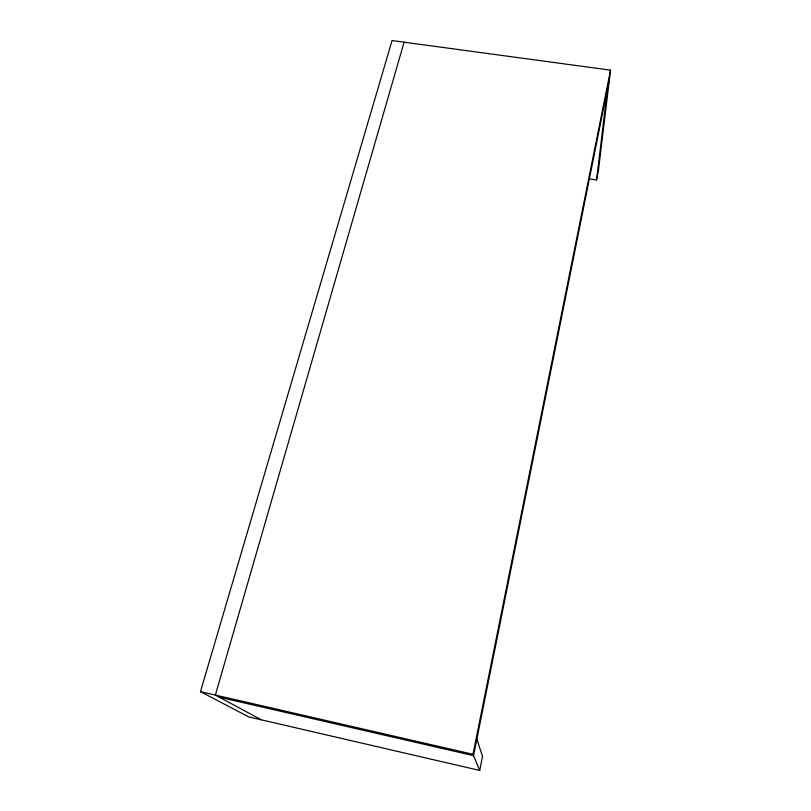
<?xml version="1.0" encoding="UTF-8"?>
<svg xmlns="http://www.w3.org/2000/svg" width="811" height="811" viewBox="0 0 811 811"><rect width="100%" height="100%" fill="white"/><g stroke="black" fill="none" stroke-linecap="round" stroke-linejoin="round"><path stroke-width="1.22" d="M589.08 178.826L596.572 179.951L607.5 88.561M476.848 739.186L482.515 756.318L479.717 770.45L248.703 716.894L200.469 691.651L392.068 40.55L610.531 70.162L598.417 170.624L596.572 179.951M479.717 770.45L472.975 754.301L610.531 70.162M609.548 78.363L473.543 755.659L219.223 697.156M404.101 42.182L215.361 695.078L261.406 719.833M200.469 691.651L472.975 754.301"/></g></svg>
